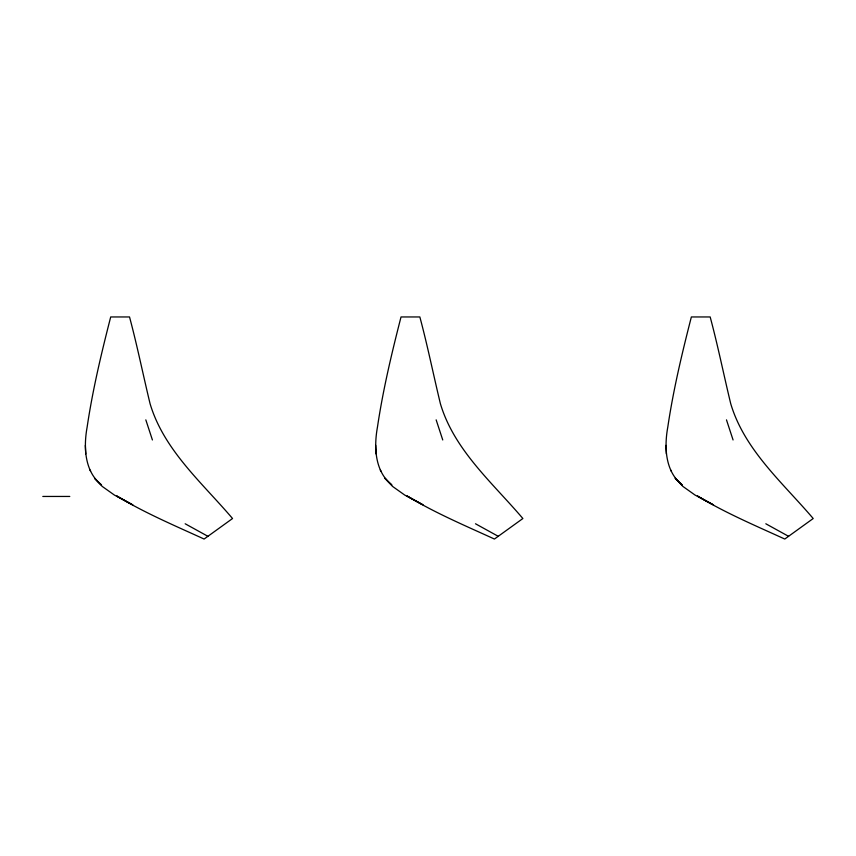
<?xml version="1.0" encoding="UTF-8"?>
<svg xmlns="http://www.w3.org/2000/svg" width="856" height="856" viewBox="0 0 856 856"><rect width="100%" height="100%" fill="white"/><g stroke="black" fill="none" stroke-linecap="round" stroke-linejoin="round"><path stroke-width="1.28" d="M94.695 478.45L101.532 484.999C84.391 471.367 83.503 446.96 87.141 427.048C92.641 389.887 101.383 353.314 110.702 316.955L129.524 316.955C137.238 345.696 143.091 374.875 150.089 403.775C163.903 450.106 202.209 482.838 232.543 518.522L204.113 539.045C174.603 525.552 144.589 512.872 116.791 496.009L131.728 504.291M385.018 478.45L391.855 484.999C374.714 471.367 373.826 446.96 377.464 427.048C382.974 389.887 391.706 353.314 401.025 316.955L419.847 316.955C427.572 345.696 433.425 374.875 440.412 403.775C454.226 450.106 492.542 482.838 522.877 518.522L494.436 539.045C464.936 525.552 434.912 512.872 407.124 496.009L422.062 504.291M675.352 478.45L682.178 484.999C665.037 471.367 664.149 446.96 667.798 427.048C673.298 389.887 682.039 353.314 691.359 316.955L710.17 316.955C717.895 345.696 723.748 374.875 730.746 403.775C744.549 450.106 782.865 482.838 813.2 518.522L784.77 539.045C755.26 525.552 725.235 512.872 697.447 496.009L712.385 504.291M42.8 496.448L69.785 496.448M713.53 504.922L695.083 495.078L682.842 486.39L675.213 478.226M423.206 504.922L404.76 495.078L392.519 486.39L384.879 478.226M132.883 504.922L114.426 495.078L102.185 486.39L94.556 478.226M765.82 523.776L788.558 536.305M475.497 523.776L498.235 536.305M185.174 523.776L207.901 536.305M670.569 469.944L671.232 471.1M380.246 469.944L380.899 471.1M89.912 469.944L90.576 471.1M726.477 419.868L733.068 439.963M436.153 419.868L442.745 439.963M145.82 419.868L152.411 439.963M666.011 445.355L666.375 453.937M375.688 445.355L376.052 453.937M85.354 445.355L85.728 453.937"/></g></svg>
